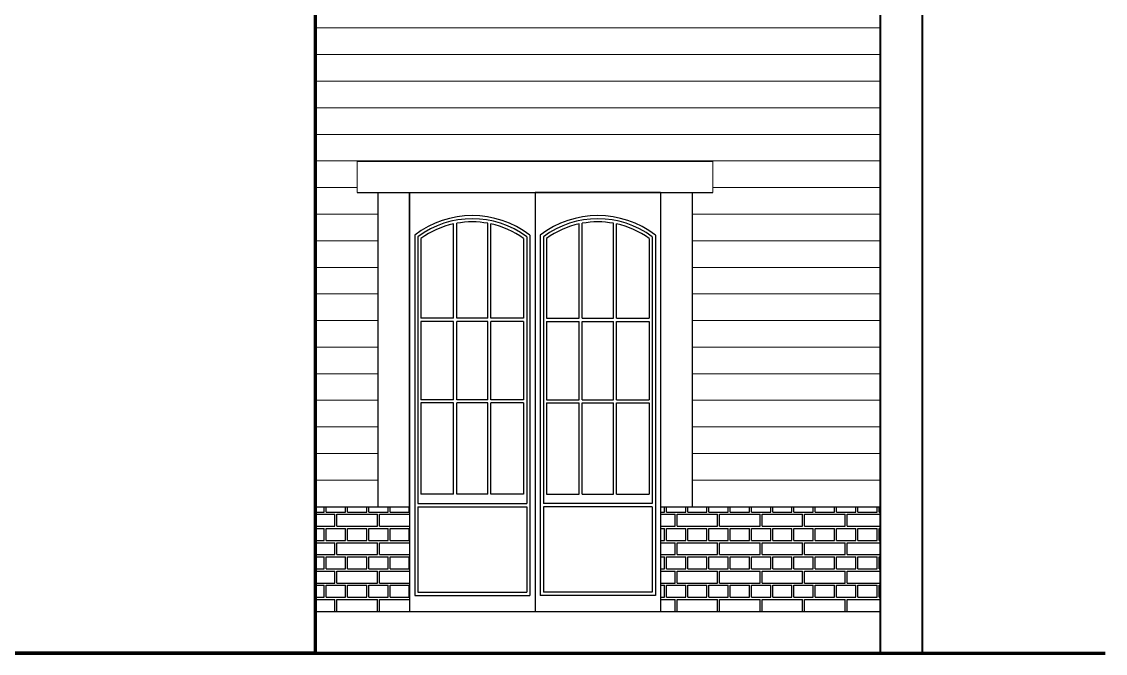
# Model space of a CAD drawing. Header units: millimetres. Extents: x 1119.4 to 1171.3, y 270.1 to 301.5.
# Drawn here: x 1135.38 to 1140.55, y 280.86 to 283.88 of the extents above; entities that cross this region are included whole.
import ezdxf

# ---------------------------------------------------------------- set-up
doc = ezdxf.new("R2010")
doc.units = ezdxf.units.MM
for name, color, linetype, lineweight in [('01pisos madera', 28, 'Continuous', 9), ('025', 16, 'Continuous', 25), ('03', 116, 'Continuous', 30), ('04', 20, 'Continuous', 40), ('08', 252, 'Continuous', 80), ('1 MARGEN', 254, 'Continuous', 100), ('cotas', 86, 'Continuous', 15)]:
    doc.layers.add(name, color=color, linetype=linetype, lineweight=lineweight)
doc.layers.add('FACH1', color=48, linetype='Continuous')

msp = doc.modelspace()

# ---------------------------------------------------------------- hatches: boundary and pattern name
at = {"layer": '025'}
h = msp.add_hatch(dxfattribs=at)
h.set_pattern_fill('AR-BRELM', color=26, scale=0.001, style=0)
h.set_pattern_definition([(0, (1136.679354838256, 281.0607157349383), (0, 0.135484), [0.193675, -0.009525]), (0, (1136.679354838256, 281.1178657349383), (0, 0.135484), [0.193675, -0.009525]), (0, (1136.730154838256, 281.1284575349383), (0, 0.135484), [0.092075, -0.009525]), (0, (1136.730154838256, 281.1856077349383), (0, 0.135484), [0.092075, -0.009525]), (90, (1136.679354838256, 281.0607157349383), (-0.2032, 1.244200055483535e-17), [0.05715, -0.0783336]), (90, (1136.669829838256, 281.0607157349383), (-0.2032, 1.244200055483535e-17), [0.05715, -0.0783336]), (90, (1136.730154838256, 281.1284575349383), (-0.1016, 6.221000277417676e-18), [0.05715, -0.0783336]), (90, (1136.720629838256, 281.1284575349383), (-0.1016, 6.221000277417676e-18), [0.05715, -0.0783336])])
h.paths.add_polyline_path([(1138.429724565516, 281.5607157349378), (1138.429724565516, 281.0607157349384), (1139.479354838255, 281.0607157349384), (1139.479354838255, 281.5607157349378)])
h.paths.add_polyline_path([(1136.779354838256, 281.5607157349377), (1136.779354838256, 281.0607157349384), (1137.229724565516, 281.0607157349384), (1137.229724565516, 281.5607157349378)])

# ---------------------------------------------------------------- linework, layer by layer
at = {"layer": '01pisos madera'}
for p, q in [((1136.779354838256, 283.8467157349378), (1139.479354838255, 283.8467157349378)), ((1136.779354838256, 283.7197157349378), (1139.479354838255, 283.7197157349378)), ((1136.779354838256, 283.5927157349378), (1139.479354838255, 283.5927157349378)), ((1136.779354838256, 283.4657157349378), (1139.479354838255, 283.4657157349378)), ((1136.779354838256, 283.3387157349378), (1139.479354838255, 283.3387157349378)), ((1136.779354838256, 283.2117157349378), (1139.479354838255, 283.2117157349378)), ((1136.779354838256, 283.0847157349378), (1136.979724565516, 283.0847157349378)), ((1138.679724565516, 283.0847157349378), (1139.479354838255, 283.0847157349378)), ((1136.779354838256, 282.9577157349378), (1137.079724565516, 282.9577157349378)), ((1138.579724565516, 282.9577157349378), (1139.479354838255, 282.9577157349378)), ((1136.779354838256, 282.8307157349378), (1137.079724565516, 282.8307157349378)), ((1138.579724565516, 282.8307157349378), (1139.479354838255, 282.8307157349378)), ((1136.779354838256, 282.7037157349378), (1137.079724565516, 282.7037157349378)), ((1138.579724565516, 282.7037157349378), (1139.479354838255, 282.7037157349378)), ((1136.779354838256, 282.5767157349378), (1137.079724565516, 282.5767157349378)), ((1138.579724565516, 282.5767157349378), (1139.479354838255, 282.5767157349378)), ((1136.779354838256, 282.4497157349378), (1137.079724565516, 282.4497157349378)), ((1138.579724565516, 282.4497157349378), (1139.479354838255, 282.4497157349378)), ((1136.779354838256, 282.3227157349378), (1137.079724565516, 282.3227157349378)), ((1138.579724565516, 282.3227157349378), (1139.479354838255, 282.3227157349378)), ((1136.779354838256, 282.1957157349378), (1137.079724565516, 282.1957157349378)), ((1138.579724565516, 282.1957157349378), (1139.479354838255, 282.1957157349378)), ((1136.779354838256, 282.0687157349378), (1137.079724565516, 282.0687157349378)), ((1138.579724565516, 282.0687157349378), (1139.479354838255, 282.0687157349378)), ((1136.779354838256, 281.9417157349378), (1137.079724565516, 281.9417157349378)), ((1138.579724565516, 281.9417157349378), (1139.479354838255, 281.9417157349378)), ((1136.779354838256, 281.8147157349378), (1137.079724565516, 281.8147157349378)), ((1138.579724565516, 281.8147157349378), (1139.479354838255, 281.8147157349378)), ((1136.779354838256, 281.6877157349378), (1137.079724565516, 281.6877157349378)), ((1138.579724565516, 281.6877157349378), (1139.479354838255, 281.6877157349378))]:
    msp.add_line(p, q, dxfattribs=at)
at = {"layer": '03'}
for p, q in [((1136.779354838256, 283.275740125182), (1136.779354838256, 285.087057198353)), ((1136.979724565515, 283.2107157349383), (1138.679724565516, 283.2107157349383)), ((1136.979724565516, 283.0607157349384), (1138.679724565516, 283.0607157349384)), ((1137.079724565516, 281.5607157349379), (1137.079724565516, 283.0607157349384)), ((1137.229724565516, 283.0607157349384), (1137.229724565516, 281.0607157349384)), ((1137.229724565516, 283.0607157349384), (1137.829724565516, 283.0607157349384)), ((1137.229724565516, 281.5607157349379), (1137.229724565516, 283.0607157349384)), ((1138.429724565516, 283.0607157349384), (1137.829724565516, 283.0607157349384)), ((1138.429724565516, 283.0607157349384), (1138.429724565516, 281.0607157349384)), ((1138.429724565516, 283.0607157349384), (1138.429724565516, 281.5607157349378)), ((1138.579724565516, 283.0607157349384), (1138.579724565516, 281.5607157349378)), ((1136.779354838256, 281.5607157349378), (1137.229724565516, 281.5607157349379)), ((1138.429724565516, 281.5607157349378), (1139.479354838255, 281.5607157349378)), ((1136.779354838256, 281.0607157349384), (1139.479354838255, 281.0607157349384))]:
    msp.add_line(p, q, dxfattribs=at)
at = {"layer": '04'}
for p, q in [((1139.479354838255, 286.6608029188964), (1139.479354838255, 280.8607157349384)), ((1139.679354838256, 286.6608029188964), (1139.679354838256, 280.8607157349384))]:
    msp.add_line(p, q, dxfattribs=at)
at = {"layer": '08'}
msp.add_lwpolyline([(1130.879354838256, 284.8846181739615), (1136.779354838256, 284.8846181739615), (1136.779354838256, 280.8607157349383), (1130.879354838256, 280.8607157349383)], close=True, dxfattribs=at)
at = {"layer": '1 MARGEN'}
msp.add_line((1130.68996436414, 280.8607157349384), (1140.554806813846, 280.8607157349384), dxfattribs=at)
at = {"layer": 'cotas'}
for p, q in [((1136.979724565515, 283.2107157349383), (1136.979724565515, 283.0607157349383)), ((1138.679724565516, 283.2107157349383), (1138.679724565516, 283.0607157349383))]:
    msp.add_line(p, q, dxfattribs=at)
at = {"layer": 'FACH1'}
for p, q in [((1137.829724565516, 283.0607157349384), (1137.829724565516, 281.0607157349384)), ((1137.829724565516, 283.0607157349384), (1137.829724565516, 281.0607157349384)), ((1137.440557898849, 282.4603190864896), (1137.440557898849, 282.9111414962589)), ((1137.455557898849, 282.4603190864896), (1137.455557898849, 282.9141154271923)), ((1137.603891232183, 282.4603190864896), (1137.603891232183, 282.9141154271923)), ((1137.618891232182, 282.4603190864896), (1137.618891232182, 282.9111414962589)), ((1138.040557898849, 282.4603190864896), (1138.040557898849, 282.9111414962589)), ((1138.055557898849, 282.4603190864896), (1138.055557898849, 282.9141154271923)), ((1138.203891232183, 282.4603190864896), (1138.203891232183, 282.9141154271923)), ((1138.218891232183, 282.4603190864896), (1138.218891232183, 282.9111414962589)), ((1137.254724565516, 282.8569109061578), (1137.254724565516, 281.1373731036576)), ((1137.269724565516, 282.8494634947878), (1137.269724565516, 281.5757157349384)), ((1137.284724565516, 282.8418535370067), (1137.284724565516, 282.4603190864896)), ((1137.774724565516, 282.8418535370067), (1137.774724565516, 282.4603190864896)), ((1137.789724565516, 282.8494634947878), (1137.789724565516, 281.5757157349384)), ((1137.804724565516, 282.8569109061578), (1137.804724565516, 281.1373731036576)), ((1137.854724565516, 282.8569109061578), (1137.854724565516, 281.1373731036576)), ((1137.869724565516, 282.8494634947878), (1137.869724565516, 281.5757157349384)), ((1137.884724565516, 282.8418535370067), (1137.884724565516, 282.4603190864896)), ((1138.374724565516, 282.8418535370067), (1138.374724565516, 282.4603190864896)), ((1138.389724565516, 282.8494634947878), (1138.389724565516, 281.5757157349384)), ((1138.404724565516, 282.8569109061578), (1138.404724565516, 281.1373731036576)), ((1137.440557898849, 282.4603190864896), (1137.284724565516, 282.4603190864896)), ((1137.440557898849, 282.4453190864896), (1137.284724565516, 282.4453190864896)), ((1137.284724565516, 282.4453190864896), (1137.284724565516, 282.0712846359725)), ((1137.440557898849, 282.0712846359725), (1137.440557898849, 282.4453190864896)), ((1137.603891232183, 282.4603190864896), (1137.455557898849, 282.4603190864896)), ((1137.455557898849, 282.0712846359725), (1137.455557898849, 282.4453190864896)), ((1137.603891232183, 282.4453190864896), (1137.455557898849, 282.4453190864896)), ((1137.603891232183, 282.0712846359725), (1137.603891232183, 282.4453190864896)), ((1137.774724565516, 282.4603190864896), (1137.618891232182, 282.4603190864896)), ((1137.618891232182, 282.0712846359725), (1137.618891232182, 282.4453190864896)), ((1137.774724565516, 282.4453190864896), (1137.618891232182, 282.4453190864896)), ((1137.774724565516, 282.4453190864896), (1137.774724565516, 282.0712846359725)), ((1137.884724565516, 282.4603190864896), (1138.040557898849, 282.4603190864896)), ((1137.884724565516, 282.4453190864896), (1137.884724565516, 282.0712846359725)), ((1137.884724565516, 282.4453190864896), (1138.040557898849, 282.4453190864896)), ((1138.040557898849, 282.0712846359725), (1138.040557898849, 282.4453190864896)), ((1138.055557898849, 282.4603190864896), (1138.203891232183, 282.4603190864896)), ((1138.055557898849, 282.0712846359725), (1138.055557898849, 282.4453190864896)), ((1138.055557898849, 282.4453190864896), (1138.203891232183, 282.4453190864896)), ((1138.203891232183, 282.0712846359725), (1138.203891232183, 282.4453190864896)), ((1138.218891232183, 282.4603190864896), (1138.374724565516, 282.4603190864896)), ((1138.218891232183, 282.4453190864896), (1138.374724565516, 282.4453190864896)), ((1138.218891232183, 282.0712846359725), (1138.218891232183, 282.4453190864896)), ((1138.374724565516, 282.4453190864896), (1138.374724565516, 282.0712846359725)), ((1137.440557898849, 282.0712846359725), (1137.284724565516, 282.0712846359725)), ((1137.603891232183, 282.0712846359725), (1137.455557898849, 282.0712846359725)), ((1137.774724565516, 282.0712846359725), (1137.618891232182, 282.0712846359725)), ((1137.884724565516, 282.0712846359725), (1138.040557898849, 282.0712846359725)), ((1138.055557898849, 282.0712846359725), (1138.203891232183, 282.0712846359725)), ((1138.218891232183, 282.0712846359725), (1138.374724565516, 282.0712846359725)), ((1137.440557898849, 282.0562846359725), (1137.284724565516, 282.0562846359725)), ((1137.284724565516, 282.0562846359725), (1137.284724565516, 281.6210592998933)), ((1137.440557898849, 281.6210592998933), (1137.440557898849, 282.0562846359725)), ((1137.455557898849, 281.6210592998933), (1137.455557898849, 282.0562846359725)), ((1137.603891232183, 282.0562846359725), (1137.455557898849, 282.0562846359725)), ((1137.603891232183, 281.6210592998933), (1137.603891232183, 282.0562846359725)), ((1137.774724565516, 282.0562846359725), (1137.618891232182, 282.0562846359725)), ((1137.618891232182, 281.6210592998932), (1137.618891232182, 282.0562846359725)), ((1137.774724565516, 282.0562846359725), (1137.774724565516, 281.6210592998932)), ((1137.884724565516, 282.0562846359725), (1138.040557898849, 282.0562846359725)), ((1137.884724565516, 282.0562846359725), (1137.884724565516, 281.6210592998933)), ((1138.040557898849, 281.6210592998933), (1138.040557898849, 282.0562846359725)), ((1138.055557898849, 281.6210592998933), (1138.055557898849, 282.0562846359725)), ((1138.055557898849, 282.0562846359725), (1138.203891232183, 282.0562846359725)), ((1138.203891232183, 281.6210592998933), (1138.203891232183, 282.0562846359725)), ((1138.218891232183, 282.0562846359725), (1138.374724565516, 282.0562846359725)), ((1138.218891232182, 281.6210592998933), (1138.218891232183, 282.0562846359725)), ((1138.374724565516, 282.0562846359725), (1138.374724565516, 281.6210592998933)), ((1137.440557898849, 281.6210592998933), (1137.284724565516, 281.6210592998933)), ((1137.603891232183, 281.6210592998933), (1137.455557898849, 281.6210592998933)), ((1137.774724565516, 281.6210592998933), (1137.618891232182, 281.6210592998933)), ((1137.884724565516, 281.6210592998933), (1138.040557898849, 281.6210592998933)), ((1138.055557898849, 281.6210592998933), (1138.203891232183, 281.6210592998933)), ((1138.218891232183, 281.6210592998933), (1138.374724565516, 281.6210592998933)), ((1137.269724565516, 281.5757157349383), (1137.789724565516, 281.5757157349383)), ((1137.269724565516, 281.5607157349384), (1137.269724565516, 281.1523731036576)), ((1137.269724565516, 281.5607157349384), (1137.789724565516, 281.5607157349384)), ((1137.789724565516, 281.5607157349384), (1137.789724565516, 281.1523731036576)), ((1138.389724565516, 281.5757157349383), (1137.869724565516, 281.5757157349383)), ((1137.869724565516, 281.5607157349384), (1137.869724565516, 281.1523731036576)), ((1138.389724565516, 281.5607157349384), (1137.869724565516, 281.5607157349384)), ((1138.389724565516, 281.5607157349384), (1138.389724565516, 281.1523731036576)), ((1137.254724565516, 281.1373731036576), (1137.804724565516, 281.1373731036576)), ((1137.269724565516, 281.1523731036576), (1137.789724565516, 281.1523731036576)), ((1138.404724565516, 281.1373731036576), (1137.854724565516, 281.1373731036576)), ((1138.389724565516, 281.1523731036576), (1137.869724565516, 281.1523731036576))]:
    msp.add_line(p, q, dxfattribs=at)
for centre, radius, start, end in [((1137.529724565516, 282.5007157349384), 0.4499999999999993, 52.3301130356726, 127.6698869643274), ((1138.129724565516, 282.5007157349384), 0.4499999999999993, 52.3301130356726, 127.6698869643274), ((1137.529724565516, 282.5007157349384), 0.4349999999999993, 53.29456858848752, 126.7054314114981), ((1137.529724565516, 282.5007157349384), 0.4199999999999993, 102.2572653362504, 125.6853347126474), ((1137.529724565516, 282.5007157349384), 0.4199999999999993, 79.82895750100376, 100.1710424989962), ((1137.529724565516, 282.5007157349384), 0.4199999999999993, 54.31466528735258, 77.74273466374952), ((1138.129724565516, 282.5007157349384), 0.4349999999999993, 53.29456858848752, 126.7054314114981), ((1138.129724565516, 282.5007157349384), 0.4199999999999993, 102.2572653362504, 125.6853347126474), ((1138.129724565516, 282.5007157349384), 0.4199999999999993, 79.82895750100376, 100.1710424989962), ((1138.129724565516, 282.5007157349384), 0.4199999999999993, 54.31466528735258, 77.74273466374952)]:
    msp.add_arc(centre, radius, start, end, dxfattribs=at)

doc.saveas('drawing.dxf')
